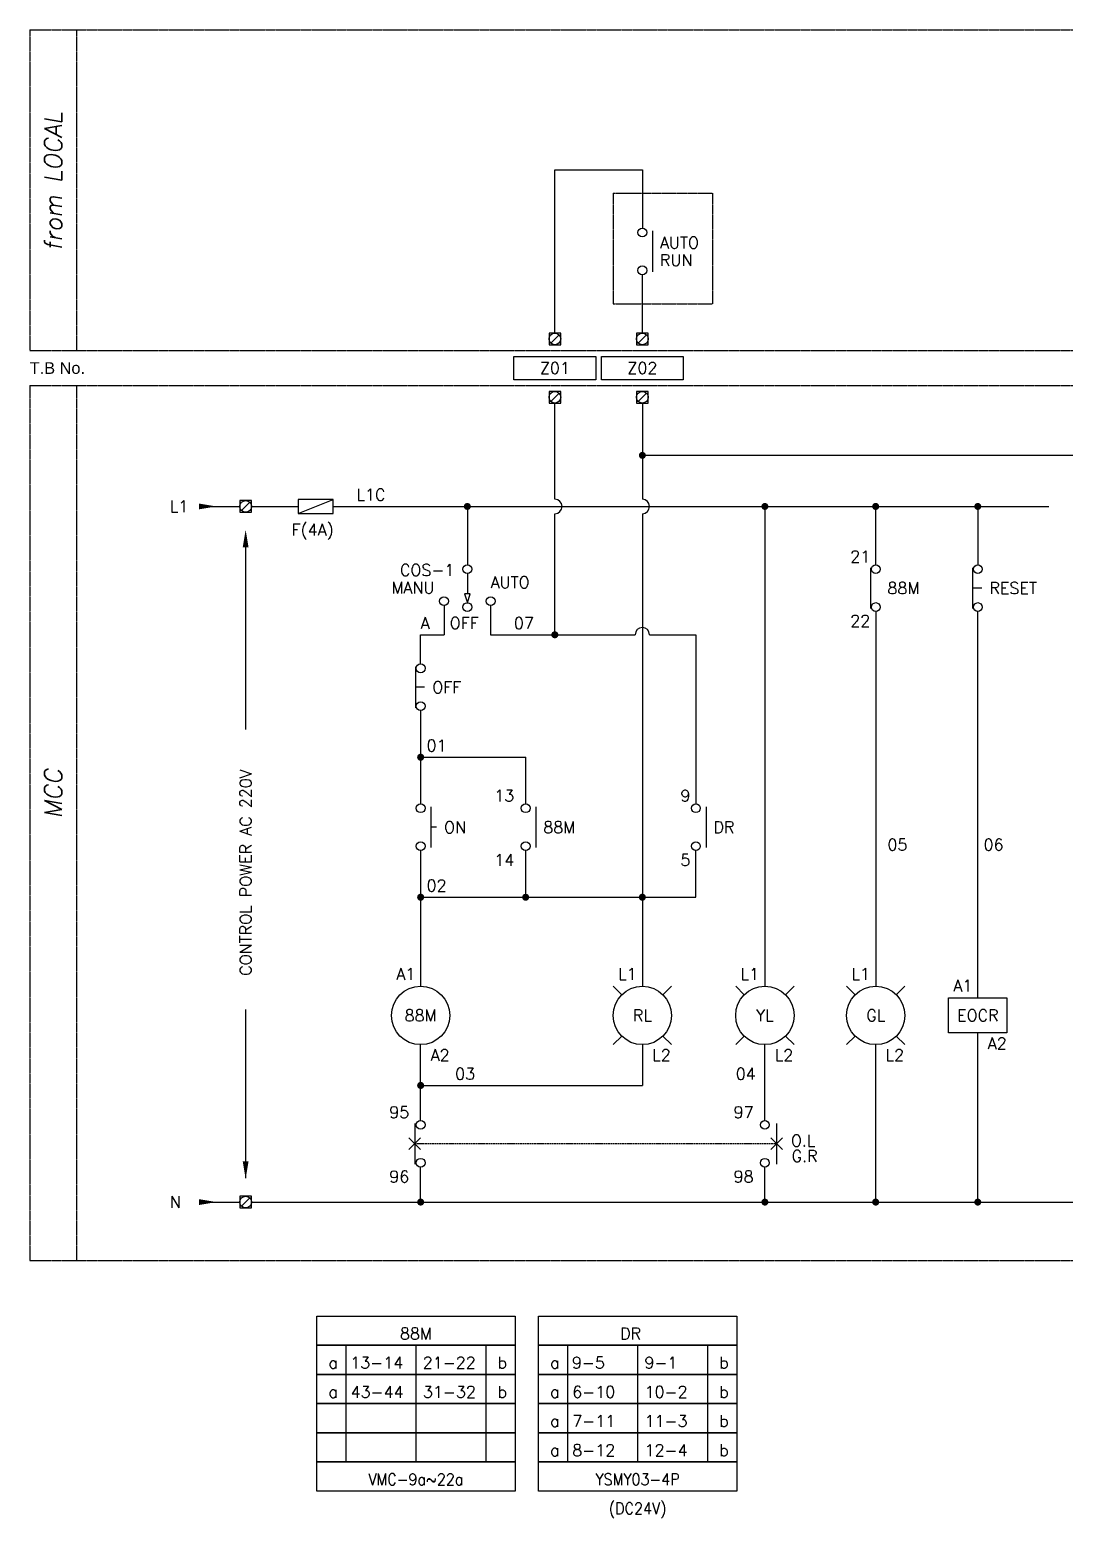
# Model space of a CAD drawing. Header units: millimetres. Extents: x 60229 to 91621, y 21923 to 36546.
# Drawn here: x 74573 to 76777, y 22539 to 25711 of the extents above; entities that cross this region are included whole.
import ezdxf
from ezdxf.enums import TextEntityAlignment as Align

# ---------------------------------------------------------------- set-up
doc = ezdxf.new("R2010")
doc.units = ezdxf.units.MM
doc.linetypes.add('CENTER', pattern=[2, 1.25, -0.25, 0.25, -0.25])
doc.linetypes.add('HIDDEN', pattern=[2.5, 1.5, -1])
doc.styles.add('ROMANS', font='romans.shx', dxfattribs={"bigfont": 'fhg.shx'})
doc.styles.get("Standard").update_dxf_attribs({"font": 'arial.ttf'})

# ---------------------------------------------------------------- blocks, each defined once
blk = doc.blocks.new('SEL3')
for p, q in [((-2.5, 0), (1, 0)), ((1, 0.5), (1, -0.5)), ((2.5, 0), (1, 0.5)), ((1, -0.5), (2.5, 0))]:
    blk.add_line(p, q)
for centre in [(2.25, 4), (-3.25, 0), (3.25, 0), (2.25, -4)]:
    blk.add_circle(centre, 0.75)
blk = doc.blocks.new('SS3')
at = {"color": 7, "rotation": 270}
blk.add_blockref('SEL3', (0, -4), dxfattribs=at)
blk = doc.blocks.new('SQTER')
at = {"color": 3}
for p, q in [((-1, 1), (-1, -1)), ((1, 1), (-1, 1)), ((1, -1), (1, 1)), ((-1, -1), (1, -1))]:
    blk.add_line(p, q, dxfattribs=at)
at = {"color": 8}
blk.add_line((0.71, 0.71), (-0.71, -0.71), dxfattribs=at)
blk.add_circle((0, 0), 1, dxfattribs=at)
blk = doc.blocks.new('PBSA')
for p, q in [((0, 2.73), (0, 1.73)), ((-3.5, 1.73), (3.5, 1.73))]:
    blk.add_line(p, q)
for centre in [(-3.25, 0), (3.25, 0)]:
    blk.add_circle(centre, 0.75)
blk = doc.blocks.new('PMA')
blk.add_line((1.73, 3.5), (1.73, -3.5))
for centre in [(0, 3.25), (0, -3.25)]:
    blk.add_circle(centre, 0.75)
blk = doc.blocks.new('PBSB')
for p, q in [((-0.88, 3.5), (-0.88, -3.5)), ((0.68, 0), (-0.88, 0))]:
    blk.add_line(p, q)
for centre in [(0, 3.25), (0, -3.25)]:
    blk.add_circle(centre, 0.75)
blk = doc.blocks.new('FUSE')
at = {"color": 3}
blk.add_line((0, -1.2), (6, 1.2), dxfattribs=at)
for p, q in [((6, 1.2), (0, 1.2)), ((0, 1.2), (0, -1.2)), ((6, -1.2), (6, 1.2)), ((0, -1.2), (6, -1.2))]:
    blk.add_line(p, q)
blk = doc.blocks.new('THA')
for p, q in [((-1, 1), (1, 3)), ((-1, 3), (1, 1)), ((-3.5, 2.02), (3.5, 2.02))]:
    blk.add_line(p, q)
for centre in [(-3.25, 0), (3.25, 0)]:
    blk.add_circle(centre, 0.75)
blk = doc.blocks.new('PMB')
blk.add_line((-0.88, 3.5), (-0.88, -3.5))
for centre in [(0, 3.25), (0, -3.25)]:
    blk.add_circle(centre, 0.75)

msp = doc.modelspace()

# ---------------------------------------------------------------- linework, layer by layer
at = {"color": 3, "linetype": 'CENTER', "lineweight": -2}
for p, q in [((74573, 25711.3), (78426.7, 25711.3)), ((74573, 25711.3), (74573, 25027.6)), ((74672.5, 25711.3), (74672.5, 25027.6)), ((75816.2, 25363.2), (75816.2, 25127)), ((75816.2, 25363.2), (76027.5, 25363.2)), ((76027.5, 25363.2), (76027.5, 25127)), ((75816.2, 25127), (76027.5, 25127)), ((74573, 25027.6), (78426.7, 25027.6)), ((74573, 24953), (78426.7, 24953)), ((74573, 24953), (74573, 23088.3)), ((74672.5, 24953), (74672.5, 23088.3)), ((74573, 23088.3), (78426.7, 23088.3))]:
    msp.add_line(p, q, dxfattribs=at)
at = {"lineweight": -2}
for p, q in [((75691.9, 25413), (75878.3, 25413)), ((75691.9, 25064.9), (75691.9, 25413)), ((75878.3, 25413), (75878.3, 25288.6)), ((75878.3, 25064.9), (75878.3, 25189.2)), ((75691.9, 24710.7), (75691.9, 24915.7)), ((75878.3, 24915.7), (75878.3, 24710.7)), ((74958.4, 24695.3), (75020.6, 24695.3)), ((75045.4, 24695.3), (75144.9, 24695.3)), ((75219.5, 24695.3), (76744.2, 24695.3)), ((75505.4, 24695.3), (75505.4, 24571)), ((76139.4, 24695.3), (76139.4, 23862.4)), ((76375.6, 24571), (76375.6, 24695.3)), ((76593.1, 24695.3), (76593.1, 24571)), ((75691.9, 24421.8), (75691.9, 24679.9)), ((75878.3, 24679.9), (75878.3, 23862.4)), ((75455.7, 24484), (75455.7, 24421.8)), ((75555.1, 24484), (75555.1, 24421.8)), ((76375.6, 24471.6), (76375.6, 23862.4)), ((76593.1, 23862.4), (76593.1, 24471.6)), ((75405.9, 24359.7), (75405.9, 24421.8)), ((75405.9, 24421.8), (75455.7, 24421.8)), ((75555.1, 24421.8), (75862.9, 24421.8)), ((75893.7, 24421.8), (75992.5, 24421.8)), ((75992.5, 24421.8), (75992.5, 24061.3)), ((75405.9, 24260.2), (75405.9, 24061.3)), ((75405.9, 24160.8), (75629.7, 24160.8)), ((75629.7, 24061.3), (75629.7, 24160.8)), ((75405.9, 23961.9), (75405.9, 23862.4)), ((75629.7, 23862.4), (75629.7, 23961.9)), ((75992.5, 23862.4), (75992.5, 23961.9)), ((75405.9, 23862.4), (75992.5, 23862.4)), ((75405.9, 23862.4), (75405.9, 23672.6)), ((75878.3, 23862.4), (75878.3, 23672.6)), ((76139.4, 23862.4), (76139.4, 23672.6)), ((76375.6, 23862.4), (76375.6, 23672.6)), ((76593.1, 23647.7), (76593.1, 23862.4)), ((75816.2, 23672.6), (75834.4, 23654.4)), ((75940.5, 23672.6), (75922.3, 23654.4)), ((76077.2, 23672.6), (76095.4, 23654.4)), ((76201.5, 23672.6), (76183.3, 23654.4)), ((76313.4, 23672.6), (76331.6, 23654.4)), ((76437.7, 23672.6), (76419.5, 23654.4)), ((76593.1, 23212.6), (76593.1, 23573.1)), ((75405.9, 23386.7), (75405.9, 23548.3)), ((75834.4, 23566.5), (75816.2, 23548.3)), ((75878.3, 23548.3), (75878.3, 23461.2)), ((75922.3, 23566.5), (75940.5, 23548.3)), ((76095.4, 23566.5), (76077.2, 23548.3)), ((76139.4, 23386.7), (76139.4, 23548.3)), ((76183.3, 23566.5), (76201.5, 23548.3)), ((76331.6, 23566.5), (76313.4, 23548.3)), ((76375.6, 23212.6), (76375.6, 23548.3)), ((76419.5, 23566.5), (76437.7, 23548.3)), ((75405.9, 23461.2), (75878.3, 23461.2)), ((75393.7, 23380.4), (75393.7, 23293.4)), ((75381.1, 23349.4), (75405.9, 23324.5)), ((75405.9, 23349.4), (75381.1, 23324.5)), ((75405.9, 23212.6), (75405.9, 23287.2)), ((76139.4, 23212.6), (76139.4, 23287.2)), ((74958.4, 23212.6), (75020.6, 23212.6)), ((75045.4, 23212.6), (77446.9, 23212.6)), ((75184.5, 22907.6), (75184.5, 22969.7)), ((75184.5, 22969.7), (75607.1, 22969.7)), ((75607.1, 22969.7), (75607.1, 22907.6)), ((75656.9, 22969.7), (76079.5, 22969.7)), ((75656.9, 22907.6), (75656.9, 22969.7)), ((76079.5, 22969.7), (76079.5, 22907.6)), ((75184.5, 22845.4), (75184.5, 22907.6)), ((75184.5, 22907.6), (75607.1, 22907.6)), ((75607.1, 22907.6), (75184.5, 22907.6)), ((75246.6, 22907.6), (75246.6, 22658.9)), ((75395.8, 22907.6), (75395.8, 22658.9)), ((75545, 22907.6), (75545, 22658.9)), ((75607.1, 22907.6), (75607.1, 22845.4)), ((75656.9, 22907.6), (76079.5, 22907.6)), ((76079.5, 22907.6), (75656.9, 22907.6)), ((75656.9, 22845.4), (75656.9, 22907.6)), ((75719, 22907.6), (75719, 22658.9)), ((75868.2, 22907.6), (75868.2, 22658.9)), ((76017.4, 22907.6), (76017.4, 22658.9)), ((76079.5, 22907.6), (76079.5, 22845.4)), ((75184.5, 22845.4), (75607.1, 22845.4)), ((75607.1, 22845.4), (75184.5, 22845.4)), ((75184.5, 22783.3), (75184.5, 22845.4)), ((75607.1, 22845.4), (75607.1, 22783.3)), ((75656.9, 22845.4), (76079.5, 22845.4)), ((76079.5, 22845.4), (75656.9, 22845.4)), ((75656.9, 22783.3), (75656.9, 22845.4)), ((76079.5, 22845.4), (76079.5, 22783.3)), ((75184.5, 22721.1), (75184.5, 22783.3)), ((75184.5, 22783.3), (75607.1, 22783.3)), ((75607.1, 22783.3), (75184.5, 22783.3)), ((75607.1, 22783.3), (75607.1, 22721.1)), ((75656.9, 22721.1), (75656.9, 22783.3)), ((75656.9, 22783.3), (76079.5, 22783.3)), ((76079.5, 22783.3), (75656.9, 22783.3)), ((76079.5, 22783.3), (76079.5, 22721.1)), ((75184.5, 22658.9), (75184.5, 22721.1)), ((75184.5, 22721.1), (75607.1, 22721.1)), ((75607.1, 22721.1), (75184.5, 22721.1)), ((75607.1, 22721.1), (75607.1, 22658.9)), ((76079.5, 22721.1), (75656.9, 22721.1)), ((75656.9, 22721.1), (76079.5, 22721.1)), ((75656.9, 22721.1), (76079.5, 22721.1)), ((76079.5, 22721.1), (75656.9, 22721.1)), ((75656.9, 22658.9), (75656.9, 22721.1)), ((76079.5, 22721.1), (76079.5, 22658.9)), ((75184.5, 22596.8), (75184.5, 22658.9)), ((75184.5, 22658.9), (75607.1, 22658.9)), ((75607.1, 22658.9), (75184.5, 22658.9)), ((75184.5, 22658.9), (75607.1, 22658.9)), ((75607.1, 22658.9), (75184.5, 22658.9)), ((75607.1, 22658.9), (75607.1, 22596.8)), ((75656.9, 22658.9), (76079.5, 22658.9)), ((76079.5, 22658.9), (75656.9, 22658.9)), ((75656.9, 22658.9), (76079.5, 22658.9)), ((76079.5, 22658.9), (75656.9, 22658.9)), ((75656.9, 22596.8), (75656.9, 22658.9)), ((76079.5, 22658.9), (76079.5, 22596.8)), ((75607.1, 22596.8), (75184.5, 22596.8)), ((76079.5, 22596.8), (75656.9, 22596.8))]:
    msp.add_line(p, q, dxfattribs=at)
at = {"color": 7, "linetype": 'Continuous', "lineweight": -2}
msp.add_line((77253.8, 24804.2), (75878.3, 24804.2), dxfattribs=at)
at = {"color": 3, "linetype": 'ByBlock', "lineweight": -2}
for p, q in [((75033, 24608.7), (75033, 24219.6)), ((75033, 23622.9), (75033, 23263.4))]:
    msp.add_line(p, q, dxfattribs=at)
at = {"color": 3, "linetype": 'HIDDEN', "lineweight": -2}
msp.add_line((76164.2, 23336.9), (75393.5, 23336.9), dxfattribs=at)
at = {"color": 3, "lineweight": -2}
for points in [[(75604.8, 24965.4), (75604.8, 25015.2), (75778.9, 25015.2), (75778.9, 24965.4)], [(75791.3, 24965.4), (75791.3, 25015.2), (75965.3, 25015.2), (75965.3, 24965.4)]]:
    msp.add_lwpolyline(points, close=True, dxfattribs=at)
at = {"lineweight": -2, "const_width": 7.46}
for points in [[(75874.6, 24804.2, 1), (75882.1, 24804.2, 1)], [(75501.7, 24695.3, 1), (75509.1, 24695.3, 1)], [(76135.7, 24695.3, 1), (76143.1, 24695.3, 1)], [(76371.8, 24695.3, 1), (76379.3, 24695.3, 1)], [(76589.4, 24695.3, 1), (76596.8, 24695.3, 1)], [(75688.1, 24421.8, 1), (75695.6, 24421.8, 1)], [(75402.2, 24160.8, 1), (75409.7, 24160.8, 1)], [(75402.2, 23862.4, 1), (75409.7, 23862.4, 1)], [(75626, 23862.4, 1), (75633.4, 23862.4, 1)], [(75874.6, 23862.4, 1), (75882.1, 23862.4, 1)], [(75402.2, 23461.2, 1), (75409.7, 23461.2, 1)], [(75402.2, 23212.6, 1), (75409.7, 23212.6, 1)], [(76135.7, 23212.6, 1), (76143.1, 23212.6, 1)], [(76371.8, 23212.6, 1), (76379.3, 23212.6, 1)], [(76589.4, 23212.6, 1), (76596.8, 23212.6, 1)]]:
    msp.add_lwpolyline(points, format="xyb", close=True, dxfattribs=at)
at = {"lineweight": -2}
msp.add_lwpolyline([(76530.9, 23573.1), (76530.9, 23647.7), (76655.2, 23647.7), (76655.2, 23573.1)], close=True, dxfattribs=at)
for centre, radius in [((75405.9, 23610.4), 62.2), ((75878.3, 23610.4), 62.2), ((76139.4, 23610.4), 62.2), ((76375.6, 23610.4), 62.2), ((75405.9, 23377.3), 9.32), ((75405.9, 23296.5), 9.32)]:
    msp.add_circle(centre, radius, dxfattribs=at)
for centre, start, end in [((75691.9, 24695.3), 270, 90), ((75878.3, 24695.3), 270, 90), ((75878.3, 24421.8), 0, 180)]:
    msp.add_arc(centre, 15.4, start, end, dxfattribs=at)
at = {"color": 3, "lineweight": -2}
for points in [[(74933.6, 24701.5), (74933.6, 24689.1), (74970.8, 24695.3)], [(74933.6, 23218.8), (74933.6, 23206.4), (74970.8, 23212.6)]]:
    msp.add_solid(points, dxfattribs=at)
at = {"color": 3, "linetype": 'ByBlock', "lineweight": -2}
for points in [[(75026.8, 24608.3), (75039.2, 24608.3), (75033, 24645.6)], [(75026.8, 23299.6), (75039.2, 23299.6), (75033, 23262.3)]]:
    msp.add_solid(points, dxfattribs=at)

# ---------------------------------------------------------------- block references
at = {"lineweight": -2, "xscale": 12.43125363983105, "yscale": 12.43125363983105, "zscale": 12.43125363983105}
for name, p in [('PMA', (75878.3, 25238.9)), ('SQTER', (75691.9, 24928.1)), ('SQTER', (75878.3, 24928.1)), ('SQTER', (75033, 24695.3)), ('FUSE', (75144.9, 24695.3)), ('SS3', (75505.4, 24571)), ('PMB', (76375.6, 24521.3)), ('PBSB', (76593.1, 24521.3)), ('PBSB', (75405.9, 24309.9)), ('PMA', (75629.7, 24011.6)), ('PMA', (75992.5, 24011.6)), ('SQTER', (75033, 23212.6))]:
    msp.add_blockref(name, p, dxfattribs=at)
at = {"color": 3, "lineweight": -2, "xscale": 12.43125363983105, "yscale": 12.43125363983105, "zscale": 12.43125363983105}
for p in [(75691.9, 25052.4), (75878.3, 25052.4)]:
    msp.add_blockref('SQTER', p, dxfattribs=at)
at = {"lineweight": -2, "xscale": 12.43125363983105, "yscale": 12.43125363983105, "zscale": 12.43125363983105, "rotation": 270}
for name, p in [('PBSA', (75405.9, 24011.6)), ('THA', (76139.4, 23336.9))]:
    msp.add_blockref(name, p, dxfattribs=at)

# ---------------------------------------------------------------- texts
at = {"lineweight": -2, "style": 'ROMANS', "oblique": 10}
for s, p in [('from LOCAL', (74622.8, 25388.1)), ('MCC', (74622.8, 24082.8))]:
    msp.add_text(s, height=37.29, rotation=90, dxfattribs=at).set_placement(p, align=Align.MIDDLE)
at = {"lineweight": -2, "style": 'ROMANS'}
for s, height, p in [('AUTO', 24.86, (75915.6, 25245.1)), ('RUN', 24.86, (75915.6, 25207.8)), ('F(4A)', 24.86, (75130.9, 24633.2)), ('21', 24.86, (76321.2, 24576.1)), ('88M', 24.86, (76400.4, 24508.8)), ('RESET', 24.86, (76617.9, 24508.8)), ('22', 24.86, (76321.2, 24439)), ('OFF', 24.86, (75430.8, 24297.5)), ('13', 24.86, (75562.9, 24066.4)), ('9', 24.9, (75959.4, 24066.4)), ('ON', 24.86, (75455.7, 23999.2)), ('88M', 24.86, (75667, 23999.2)), ('DR', 24.86, (76029.8, 23999.2)), ('14', 24.86, (75562.9, 23929.4)), ('5', 24.9, (75959.4, 23929.4)), ('A1', 24.86, (75354.1, 23686.5)), ('L1', 24.86, (75826.5, 23686.5)), ('L1', 24.86, (76087.5, 23686.5)), ('L1', 24.86, (76323.7, 23686.5)), ('A1', 24.86, (76541.3, 23661.7)), ('A2', 24.86, (76614.2, 23538.3)), ('A2', 24.86, (75427.1, 23513.4)), ('L2', 24.86, (75899.4, 23513.4)), ('L2', 24.86, (76160.5, 23513.4)), ('L2', 24.86, (76396.7, 23513.4)), ('95', 24.86, (75339.1, 23391.7)), ('97', 24.86, (76072.6, 23391.7)), ('O.L', 24.86, (76195, 23331.3)), ('G.R', 24.86, (76196.3, 23298.2)), ('96', 24.86, (75339.1, 23254.7)), ('98', 24.86, (76072.6, 23254.7)), ('DR', 24.86, (75830.9, 22920)), ('a', 24.9, (75209.3, 22857.8)), ('13-14', 24.86, (75255.9, 22857.8)), ('21-22', 24.86, (75410.3, 22857.8)), ('b', 24.9, (75569.8, 22857.8)), ('a', 24.9, (75681.7, 22857.8)), ('9-5', 24.86, (75728.4, 22857.8)), ('9-1', 24.86, (75882.7, 22857.8)), ('b', 24.9, (76042.2, 22857.8)), ('a', 24.9, (75209.3, 22795.7)), ('b', 24.9, (75569.8, 22795.7)), ('a', 24.9, (75681.7, 22795.7)), ('6-10', 24.86, (75728.9, 22795.7)), ('10-2', 24.86, (75883.2, 22795.7)), ('b', 24.9, (76042.2, 22795.7)), ('a', 24.9, (75681.7, 22733.5)), ('7-11', 24.86, (75728.9, 22733.5)), ('11-3', 24.86, (75883.2, 22733.5)), ('b', 24.9, (76042.2, 22733.5)), ('a', 24.9, (75681.7, 22671.4)), ('8-12', 24.86, (75728.9, 22671.4)), ('12-4', 24.86, (75883.2, 22671.4)), ('b', 24.9, (76042.2, 22671.4))]:
    msp.add_text(s, height=height, dxfattribs=at).set_placement(p)
at = {"lineweight": -2}
msp.add_text('T.B No.', height=24.86, dxfattribs=at).set_placement((74573, 24977.9))
at = {"color": 2, "lineweight": -2, "style": 'ROMANS'}
for s, p in [('Z01', (75691.9, 24977.9)), ('Z02', (75878.3, 24977.9))]:
    msp.add_text(s, height=24.86, dxfattribs=at).set_placement(p, align=Align.CENTER)
for s, height, p in [('L1C', 24.86, (75269.2, 24707.7)), ('L1', 24.86, (74871.4, 24682.9)), ('A', 24.9, (75405.9, 24434.3)), ('07', 24.86, (75604.8, 24434.3)), ('01', 24.86, (75418.4, 24173.2)), ('05', 24.86, (76400.4, 23961.9)), ('06', 24.86, (76605.5, 23961.9)), ('02', 24.86, (75418.4, 23874.9)), ('03', 24.86, (75479.2, 23473.7)), ('04', 24.86, (76077.2, 23473.7)), ('N', 24.9, (74871.4, 23200.2)), ('43-44', 24.86, (75256.5, 22795.7)), ('31-32', 24.86, (75410.8, 22795.7))]:
    msp.add_text(s, height=height, dxfattribs=at).set_placement(p)
at = {"color": 1, "lineweight": -2, "style": 'ROMANS'}
for s, p in [('COS-1', (75361.6, 24547.2)), ('OFF', (75468.1, 24434.3))]:
    msp.add_text(s, height=24.86, dxfattribs=at).set_placement(p)
at = {"color": 12, "lineweight": -2, "style": 'ROMANS'}
for s, p in [('MANU', (75343.8, 24509.9)), ('AUTO', (75555.1, 24521.3))]:
    msp.add_text(s, height=24.86, dxfattribs=at).set_placement(p)
at = {"lineweight": -2, "style": 'ROMANS'}
for s, p in [('88M', (75405.9, 23610.4)), ('RL', (75878.3, 23610.4)), ('YL', (76139.4, 23610.4)), ('GL', (76375.6, 23610.4))]:
    msp.add_text(s, height=24.86, dxfattribs=at).set_placement(p, align=Align.MIDDLE)
for s, p in [('EOCR', (76593.1, 23598)), ('88M', (75395.8, 22920))]:
    msp.add_text(s, height=24.86, dxfattribs=at).set_placement(p, align=Align.CENTER)
at = {"lineweight": -2, "style": 'ROMANS', "width": 0.9}
for s, p in [('VMC-9a~22a', (75395.8, 22609.2)), ('YSMY03-4P', (75868.2, 22609.2)), ('(DC24V)', (75868.2, 22547.1))]:
    msp.add_text(s, height=24.86, dxfattribs=at).set_placement(p, align=Align.CENTER)
at = {"color": 7, "linetype": 'ByBlock', "lineweight": -2, "insert": (75033, 23915.1), "char_height": 24.863, "attachment_point": 5, "rotation": 90, "style": 'ROMANS'}
msp.add_mtext('CONTROL POWER AC 220V', dxfattribs=at)

doc.saveas('drawing.dxf')
